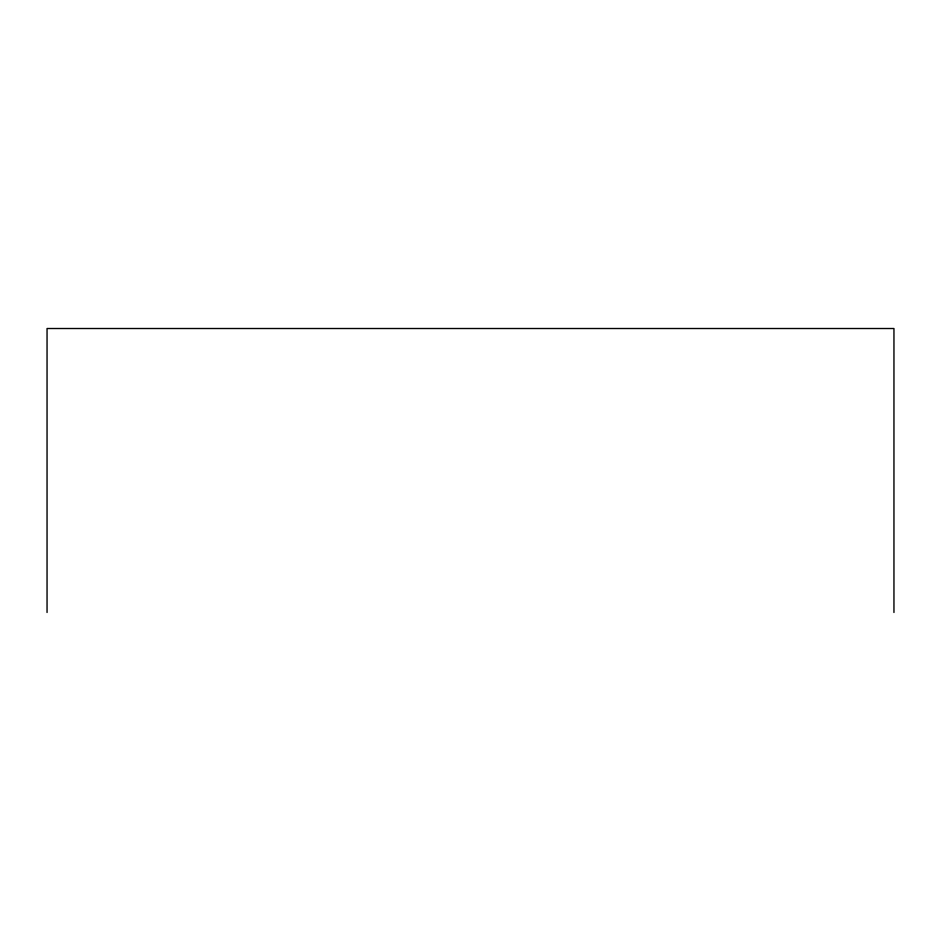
<?xml version="1.0" encoding="UTF-8"?>
<svg xmlns="http://www.w3.org/2000/svg" width="941" height="941" viewBox="0 0 941 941"><rect width="100%" height="100%" fill="white"/><g stroke="black" fill="none" stroke-linecap="round" stroke-linejoin="round"><path stroke-width="1.41" d="M893.95 612.485L893.95 328.515L47.05 328.515L47.05 612.485"/></g></svg>
